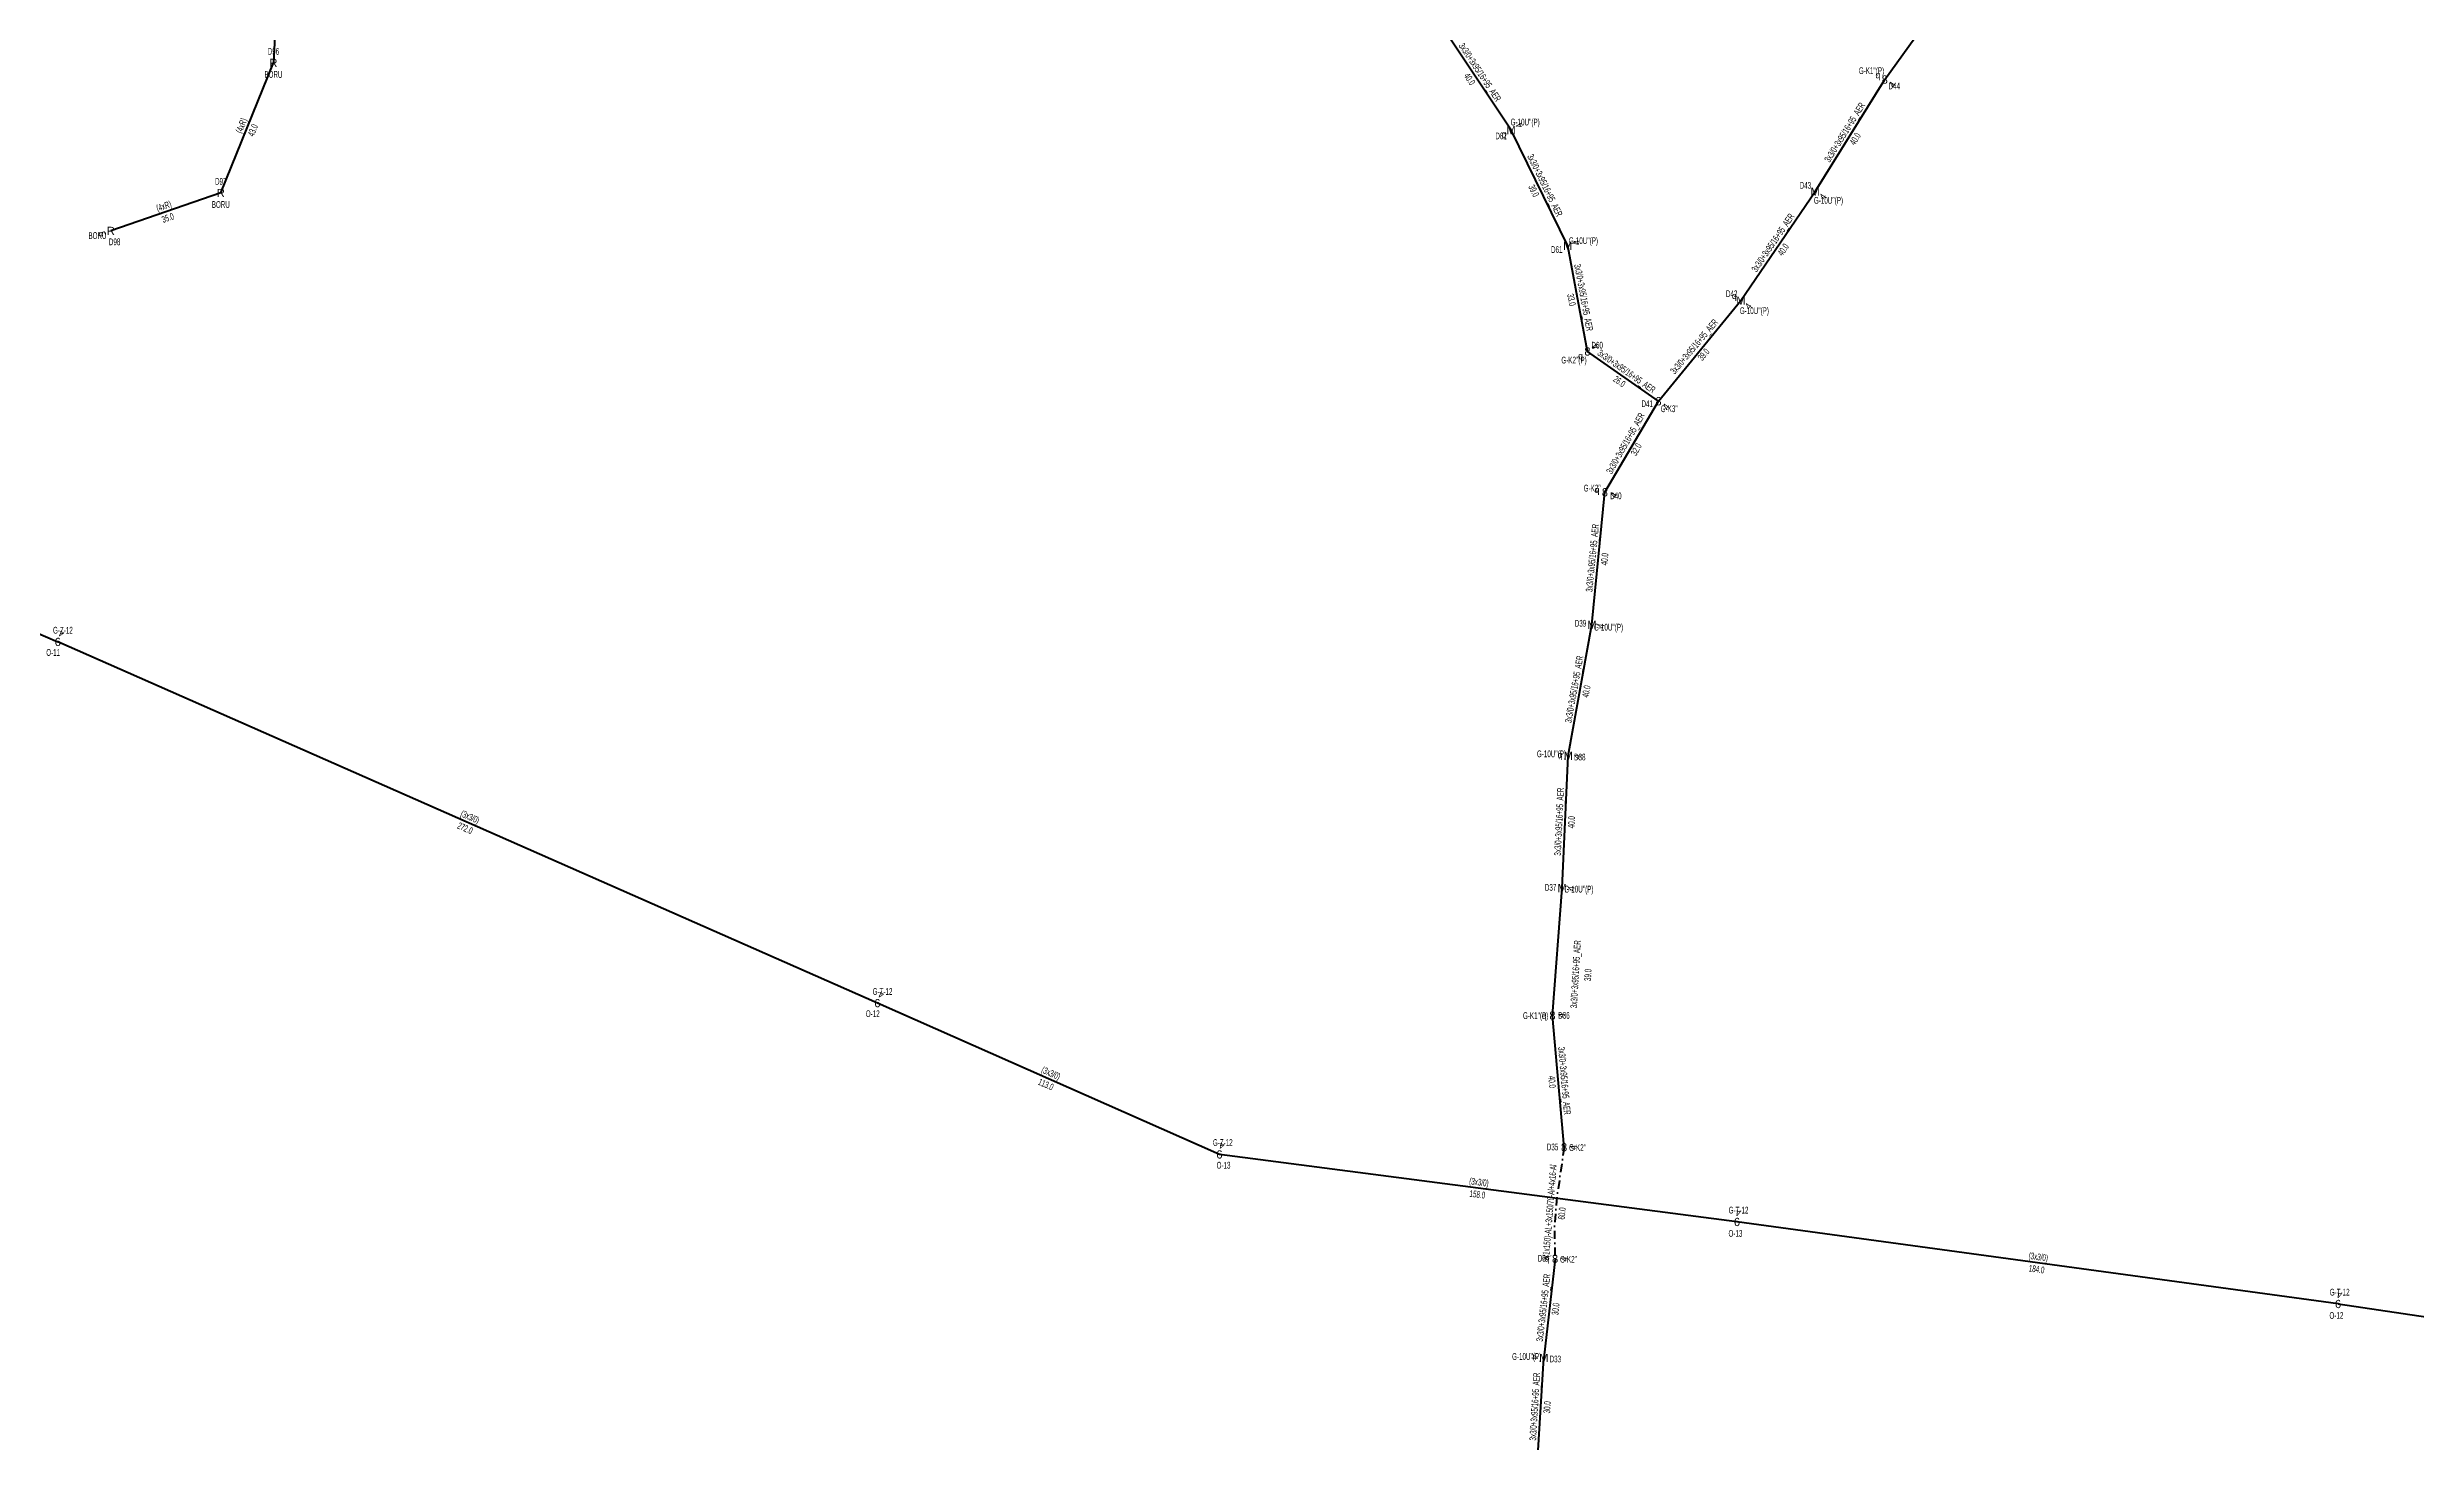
# Model space of a CAD drawing. Header units: millimetres. Extents: x 367507 to 373457, y 4068694 to 4074327.
# Drawn here: x 370184 to 370903, y 4071523 to 4071946 of the extents above; entities that cross this region are included whole.
import ezdxf
from ezdxf.enums import TextEntityAlignment as Align

# ---------------------------------------------------------------- set-up
doc = ezdxf.new("R2010")
doc.units = ezdxf.units.MM
doc.linetypes.add('DASHDOT', pattern=[5, 2.5, -1.25, 0, -1.25])
for name, color, linetype, lineweight in [('DIREK_AG_MEVCUT', 120, 'Continuous', 25), ('DIREK_ENH_MEVCUT', 6, 'Continuous', 25), ('DIREK_OG_YENI', 10, 'Continuous', 25), ('HAT_AG_HAVAI_MEVCUT', 126, 'Continuous', 50), ('HAT_OG_HAVAI_MEVCUT', 48, 'Continuous', 70), ('HAT_OG_HAVAI_YENI', 1, 'Continuous', 70), ('HAT_OG_YERALTI_YENI', 1, 'DASHDOT', 70)]:
    doc.layers.add(name, color=color, linetype=linetype, lineweight=lineweight)
doc.styles.add('Direk', font='B_CAD')
doc.styles.get("Standard").update_dxf_attribs({"font": 'Arial'})

msp = doc.modelspace()

# ---------------------------------------------------------------- linework, layer by layer
at = {"layer": 'HAT_AG_HAVAI_MEVCUT'}
for p, q in [((370254.84, 4071987.69), (370252.45, 4071941.53)), ((370236.48, 4071902.06), (370252.45, 4071941.53)), ((370236.48, 4071902.06), (370203.12, 4071890.54))]:
    msp.add_line(p, q, dxfattribs=at)
at = {"layer": 'HAT_OG_HAVAI_MEVCUT'}
for p, q in [((369969.27, 4071860.52), (370187.02, 4071765.84)), ((370435.72, 4071656.23), (370187.02, 4071765.84)), ((370539.51, 4071610.32), (370435.72, 4071656.23)), ((370696.55, 4071589.83), (370539.51, 4071610.32)), ((370878.94, 4071564.94), (370696.55, 4071589.83)), ((370878.94, 4071564.94), (371119.79, 4071529.55))]:
    msp.add_line(p, q, dxfattribs=at)
at = {"layer": 'HAT_OG_HAVAI_YENI'}
for p, q in [((370741.392, 4071936.481), (370764.326, 4071968.327)), ((370628.013, 4071921.125), (370606, 4071954.208)), ((370720.256, 4071902.462), (370741.392, 4071936.481)), ((370645.194, 4071886.003), (370628.013, 4071921.125)), ((370697.756078, 4071869.389516), (370720.256, 4071902.462)), ((370651.185, 4071853.981), (370645.194, 4071886.003)), ((370672.737, 4071838.865), (370697.756078, 4071869.389516)), ((370672.737, 4071838.865), (370651.185, 4071853.981)), ((370656.482, 4071811.245), (370672.737, 4071838.865)), ((370652.549, 4071771.01), (370656.482, 4071811.245)), ((370645.378, 4071731.301), (370652.549, 4071771.01)), ((370643.502, 4071691.132), (370645.378, 4071731.301)), ((370640.558, 4071652.479), (370643.502, 4071691.132)), ((370644.097, 4071612.502), (370640.558, 4071652.479)), ((370641.357, 4071578.674), (370637.949136, 4071548.557561)), ((370636.16, 4071518.872), (370637.949136, 4071548.557561))]:
    msp.add_line(p, q, dxfattribs=at)
at = {"layer": 'HAT_OG_YERALTI_YENI', "flags": 128}
msp.add_lwpolyline([(370644.097, 4071612.502), (370641.948756, 4071597.488581), (370641.139199, 4071587.638974), (370641.357, 4071578.674)], dxfattribs=at)

# ---------------------------------------------------------------- texts
at = {"layer": 'DIREK_AG_MEVCUT', "linetype": 'ByBlock', "width": 0.53}
for s, p in [('D96', (370252.45, 4071945.03)), ('BORU', (370252.45, 4071938.03)), ('D97', (370236.48, 4071905.56)), ('BORU', (370236.48, 4071898.56)), ('BORU', (370199.059086, 4071889.13767)), ('D98', (370204.262434, 4071887.231701))]:
    msp.add_text(s, height=2.05, dxfattribs=at).set_placement(p, align=Align.MIDDLE_CENTER)
at = {"layer": 'DIREK_AG_MEVCUT', "linetype": 'ByBlock', "style": 'Direk'}
for p in [(370252.45, 4071941.53), (370236.48, 4071902.06), (370203.12, 4071890.54)]:
    msp.add_text('R', height=2.5, dxfattribs=at).set_placement(p, align=Align.MIDDLE_CENTER)
at = {"layer": 'DIREK_AG_MEVCUT', "color": 32, "style": 'Direk'}
msp.add_text('5', height=2, rotation=289.051009, dxfattribs=at).set_placement((370200.473361, 4071889.626053), align=Align.MIDDLE_CENTER)
at = {"layer": 'DIREK_ENH_MEVCUT', "linetype": 'ByBlock', "width": 0.53}
for s, p in [('G-Z-12', (370188.572382, 4071769.38613)), ('O-11', (370185.616413, 4071762.633765)), ('G-T-12', (370437.284644, 4071659.773659)), ('O-12', (370434.306303, 4071653.02821)), ('G-Z-12', (370540.52133, 4071613.930588)), ('O-13', (370540.75598, 4071607.049291)), ('G-T-12', (370697.029232, 4071593.420563)), ('O-13', (370696.086962, 4071586.360764)), ('G-T-12', (370879.449249, 4071568.533905)), ('O-12', (370878.448962, 4071561.474617))]:
    msp.add_text(s, height=2.05, dxfattribs=at).set_placement(p, align=Align.MIDDLE_CENTER)
at = {"layer": 'DIREK_ENH_MEVCUT', "linetype": 'ByBlock', "style": 'Direk'}
for p in [(370187.02, 4071765.84), (370435.72, 4071656.23), (370539.51, 4071610.32), (370696.55, 4071589.83), (370878.94, 4071564.94)]:
    msp.add_text('6', height=2.5, dxfattribs=at).set_placement(p, align=Align.MIDDLE_CENTER)
at = {"layer": 'DIREK_ENH_MEVCUT', "color": 32, "linetype": 'ByBlock', "style": 'Direk'}
for rotation, p in [(156.357737, (370188.14287, 4071768.404988)), (156.17694, (370436.850958, 4071658.791432)), (164.352373, (370540.265217, 4071613.016228)), (172.397669, (370696.920431, 4071592.605388)), (171.93499, (370879.33283, 4071567.712307))]:
    msp.add_text('4', height=2, rotation=rotation, dxfattribs=at).set_placement(p, align=Align.MIDDLE_CENTER)
at = {"layer": 'DIREK_OG_YENI', "width": 0.53}
for s, p in [("G-K1''(P)", (370737.374221, 4071939.171295)), ('D44', (370744.300236, 4071934.533652)), ("G-10U''(P)", (370632.290883, 4071923.580237)), ('D62', (370624.977435, 4071919.382775)), ('D43', (370717.322001, 4071904.37031)), ("G-10U''(P)", (370724.319288, 4071899.819186)), ("G-10U''(P)", (370649.964421, 4071887.58362)), ('D61', (370641.871625, 4071884.902172)), ('D42', (370694.952927, 4071871.485308)), ("G-10U''(P)", (370701.834898, 4071866.339964)), ("G-K2''(P)", (370647.106172, 4071851.354784)), ('D60', (370654.127774, 4071855.875751)), ('D41', (370669.316545, 4071838.123052)), ("G-K3''", (370676.002104, 4071836.586505)), ("G-K2''", (370652.622965, 4071812.501139)), ('D40', (370659.810124, 4071810.161676)), ('D39', (370649.082299, 4071771.491649)), ("G-10U''(P)", (370657.592286, 4071770.309306)), ("G-10U''(P)", (370640.269523, 4071731.878999)), ('D38', (370648.85581, 4071730.907503)), ('D37', (370640.008583, 4071691.346567)), ("G-10U''(P)", (370648.596396, 4071690.8191)), ("G-K1''(P)", (370635.451108, 4071652.447649)), ('D36', (370644.057934, 4071652.500486)), ('D35', (370640.598268, 4071612.596187)), ("G-K2''", (370648.182471, 4071612.392017)), ('D34', (370637.860417, 4071578.828627)), ("G-K2''", (370645.4396, 4071578.493458)), ("G-10U''(P)", (370632.732835, 4071549.009568)), ('D33', (370641.43607, 4071548.255409))]:
    msp.add_text(s, height=2.05, dxfattribs=at).set_placement(p, align=Align.MIDDLE_CENTER)
at = {"layer": 'DIREK_OG_YENI', "color": 4, "style": 'Direk'}
for p in [(370739.314689, 4071937.871963), (370625.844739, 4071919.880554), (370695.753827, 4071870.886511), (370649.083018, 4071852.627607), (370654.104769, 4071812.018803), (370642.89385, 4071731.582069), (370638.058047, 4071652.463653), (370638.859441, 4071578.784448)]:
    msp.add_text('q', height=2, dxfattribs=at).set_placement(p, align=Align.MIDDLE_CENTER)
at = {"layer": 'DIREK_OG_YENI', "style": 'Direk'}
for s, p in [('8', (370741.392, 4071936.481)), ('M', (370628.013, 4071921.125)), ('M', (370720.256, 4071902.462)), ('M', (370645.194, 4071886.003)), ('M', (370697.756078, 4071869.389516)), ('8', (370651.185, 4071853.981)), ('8', (370672.737, 4071838.865)), ('8', (370656.482, 4071811.245)), ('M', (370652.549, 4071771.01)), ('M', (370645.378, 4071731.301)), ('M', (370643.502, 4071691.132)), ('8', (370640.558, 4071652.479)), ('8', (370644.097, 4071612.502)), ('8', (370641.357, 4071578.674)), ('M', (370637.949136, 4071548.557561))]:
    msp.add_text(s, height=2.5, dxfattribs=at).set_placement(p, align=Align.MIDDLE_CENTER)
at = {"layer": 'DIREK_OG_YENI', "color": 32, "style": 'Direk'}
for rotation, p in [(416.193826, (370743.718589, 4071934.923122)), (119.853131, (370630.441452, 4071922.51878)), (416.959512, (370722.603199, 4071900.935352)), (108.331975, (370647.8519, 4071886.883662)), (413.216164, (370699.998599, 4071867.712883)), (122.776084, (370653.539219, 4071855.4968)), (415.091421, (370675.033185, 4071837.262648)), (431.969626, (370659.144499, 4071810.378341)), (442.090194, (370655.322361, 4071770.624681)), (443.544715, (370648.160248, 4071730.986202)), (446.485281, (370646.296733, 4071690.960346)), (90.351729, (370643.357947, 4071652.496189)), (448.457947, (370646.895986, 4071612.42665)), (447.467895, (370644.154266, 4071578.550298)), (265.047532, (370635.15959, 4071548.799283))]:
    msp.add_text('4', height=2, rotation=rotation, dxfattribs=at).set_placement(p, align=Align.MIDDLE_CENTER)
at = {"layer": 'HAT_AG_HAVAI_MEVCUT', "lineweight": 30, "width": 0.53}
for rotation, p in [(67.971198, (370243.677054, 4071922.113812, 185126.225)), (379.051009, (370219.522552, 4071897.103444, 185101.56))]:
    msp.add_text('(4xR)', height=2.05, rotation=rotation, dxfattribs=at).set_placement(p, align=Align.CENTER)
for s, rotation, p in [('43.0', 67.971198, (370245.252946, 4071921.476188, 185126.225)), ('35.0', 379.051009, (370220.077448, 4071895.496556, 185101.56))]:
    msp.add_text(s, height=2.05, rotation=rotation, dxfattribs=at).set_placement(p, align=Align.TOP_CENTER)
at = {"layer": 'HAT_OG_HAVAI_MEVCUT', "lineweight": 30, "width": 0.53}
for s, rotation, p in [('272.0', 336.215387, (370311.027195, 4071710.257192, 185093.51)), ('113.0', 336.138493, (370487.271152, 4071632.497653, 185217.86)), ('158.0', 352.566252, (370617.920027, 4071599.232144, 185269.755)), ('184.0', 352.229087, (370787.630069, 4071576.542806, 185348.275))]:
    msp.add_text(s, height=2.05, rotation=rotation, dxfattribs=at).set_placement(p, align=Align.TOP_CENTER)
for rotation, p in [(336.215387, (370311.712805, 4071711.812808, 185093.51)), (336.138493, (370487.958848, 4071634.052347, 185217.86)), (352.566252, (370618.139973, 4071600.917856, 185269.755)), (352.229087, (370787.859931, 4071578.227194, 185348.275))]:
    msp.add_text('(3x3/0)', height=2.05, rotation=rotation, dxfattribs=at).set_placement(p, align=Align.CENTER)
at = {"layer": 'HAT_OG_HAVAI_YENI', "lineweight": 30, "width": 0.53}
for rotation, p in [(303.63928, (370617.71416, 4071938.137368, 185303)), (58.147321, (370730.102003, 4071919.920076, 185370.696)), (296.066982, (370637.367039, 4071903.937508, 185314.0065)), (55.771703, (370708.303257, 4071886.403876, 185360.128)), (280.596967, (370649.025003, 4071870.148314, 185322.597)), (49.838153, (370684.334083, 4071854.803195, 185348.878039)), (324.955201, (370662.449084, 4071847.118898, 185325.5925)), (60.565594, (370663.606357, 4071825.600271, 185336.105636)), (84.417034, (370653.669532, 4071791.210194, 185328.241)), (79.763354, (370648.12703, 4071751.306557, 185326.2745)), (87.326076, (370643.590925, 4071711.256154, 185322.689)), (86.668638, (370648.587657, 4071664.943567)), (275.058973, (370643.174189, 4071632.565454, 185320.279)), (443.544085, (370638.808458, 4071563.711353, 185318.974568)), (86.550979, (370636.206108, 4071533.765917, 185318.974568))]:
    msp.add_text('3x3/0+3x95/16+95_AER', height=2.05, rotation=rotation, dxfattribs=at).set_placement(p, align=Align.CENTER)
for s, rotation, p in [('40.0', 303.63928, (370616.29884, 4071937.195632, 185303)), ('40.0', 58.147321, (370731.545997, 4071919.022924, 185370.696)), ('39.0', 296.066982, (370635.839961, 4071903.190492, 185314.0065)), ('40.0', 55.771703, (370709.708821, 4071885.44764, 185360.128)), ('33.0', 280.596967, (370647.353997, 4071869.835686, 185322.597)), ('39.0', 49.838153, (370685.633267, 4071853.706781, 185348.878039)), ('26.0', 324.955201, (370661.472916, 4071845.727102, 185325.5925)), ('32.0', 60.565594, (370665.086919, 4071824.764846, 185336.105636)), ('40.0', 84.417034, (370655.361468, 4071791.044806, 185328.241)), ('40.0', 79.763354, (370649.79997, 4071751.004443, 185326.2745)), ('40.0', 87.326076, (370645.289075, 4071711.176846, 185322.689)), ('39.0', 86.668638, (370650.284784, 4071664.844779)), ('40.0', 275.058973, (370641.480811, 4071632.415546, 185320.279)), ('30.0', 443.544085, (370640.497678, 4071563.520208, 185318.974568)), ('30.0', 86.550979, (370637.903029, 4071533.663644, 185318.974568))]:
    msp.add_text(s, height=2.05, rotation=rotation, dxfattribs=at).set_placement(p, align=Align.TOP_CENTER)
at = {"layer": 'HAT_OG_YERALTI_YENI', "lineweight": 30, "width": 0.53}
msp.add_text('3(1x150)-AL+3x150/70-Al+4x16-Al', height=2.05, rotation=445.301319, dxfattribs=at).set_placement((370640.696834, 4071592.633406), align=Align.CENTER)
msp.add_text('60.0', height=2.05, rotation=445.301319, dxfattribs=at).set_placement((370642.391121, 4071592.494149), align=Align.TOP_CENTER)

doc.saveas('drawing.dxf')
